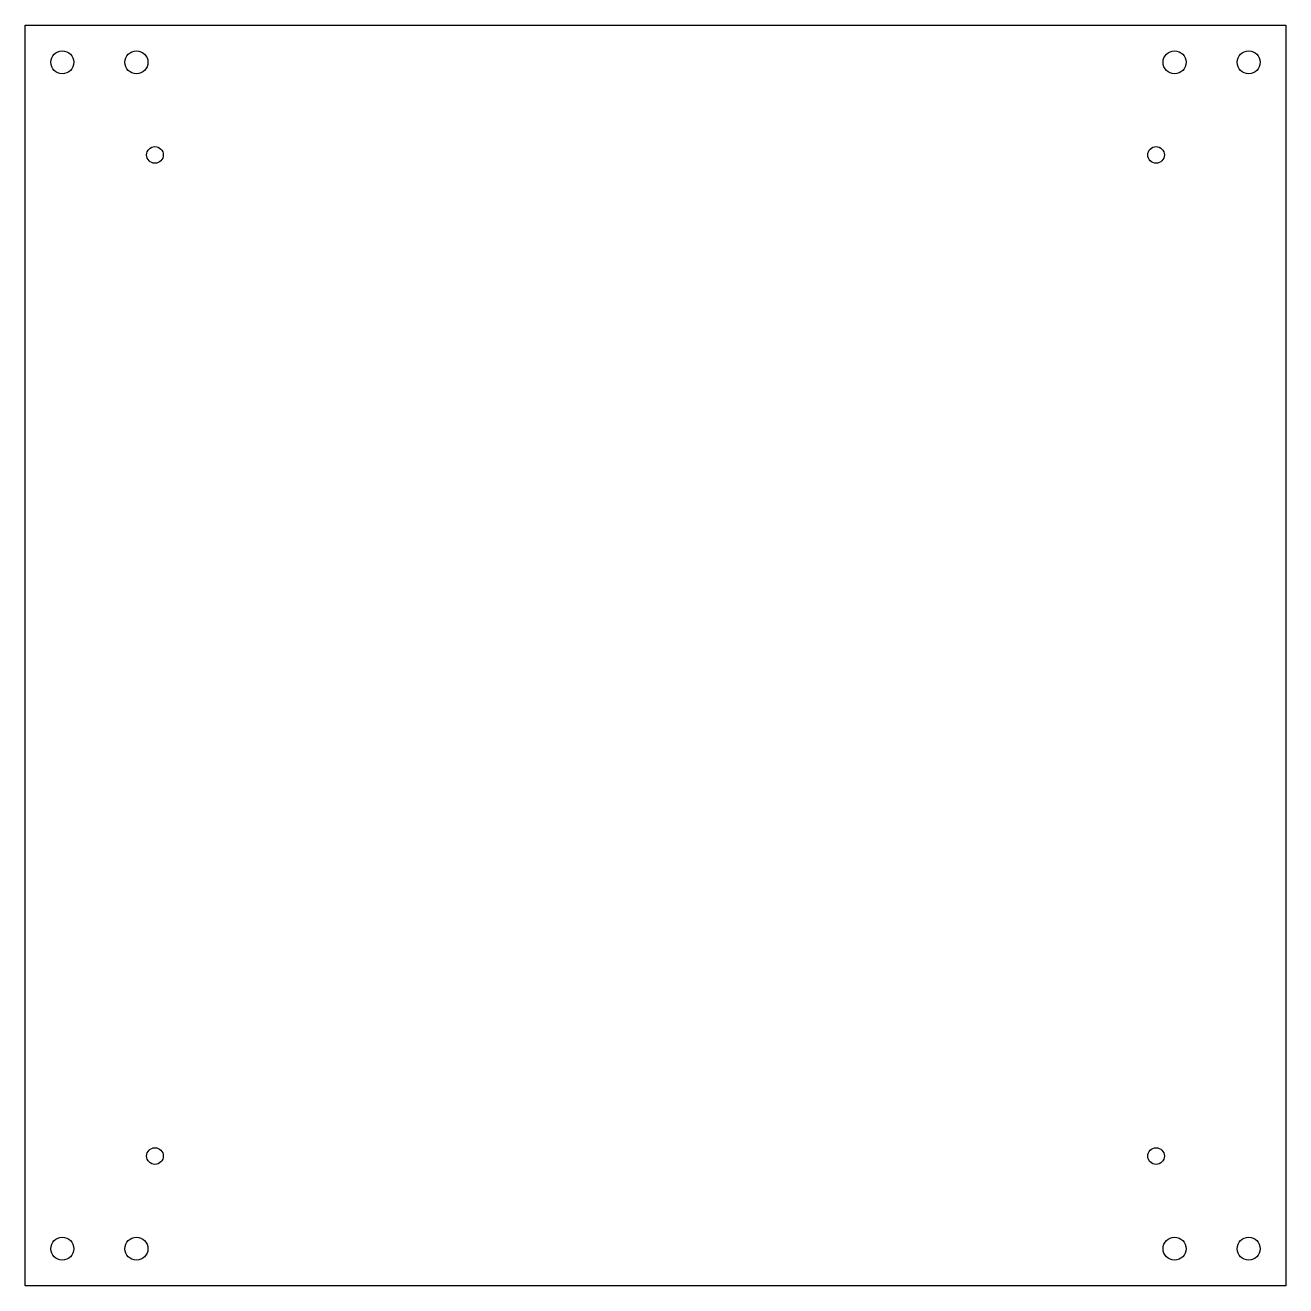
# Model space of a CAD drawing. Header units: millimetres. Extents: x 1059 to 1399, y -66 to 274.
import ezdxf

# ---------------------------------------------------------------- set-up
doc = ezdxf.new("R2010")
doc.units = ezdxf.units.MM
doc.layers.get('0').update_dxf_attribs({"linetype": 'CONTINUOUS'})

msp = doc.modelspace()

# ---------------------------------------------------------------- linework, layer by layer
msp.add_lwpolyline([(1399.34, -65.5), (1059.34, -65.5), (1059.34, 274.5), (1399.34, 274.5)], close=True)
for centre, radius in [((1069.34, 264.5), 3.1), ((1089.34, 264.5), 3.1), ((1369.34, 264.5), 3.1), ((1389.34, 264.5), 3.1), ((1094.34, 239.5), 2.25), ((1364.34, 239.5), 2.25), ((1094.34, -30.5), 2.25), ((1364.34, -30.5), 2.25), ((1069.34, -55.5), 3.1), ((1089.34, -55.5), 3.1), ((1369.34, -55.5), 3.1), ((1389.34, -55.5), 3.1)]:
    msp.add_circle(centre, radius)

doc.saveas('drawing.dxf')
